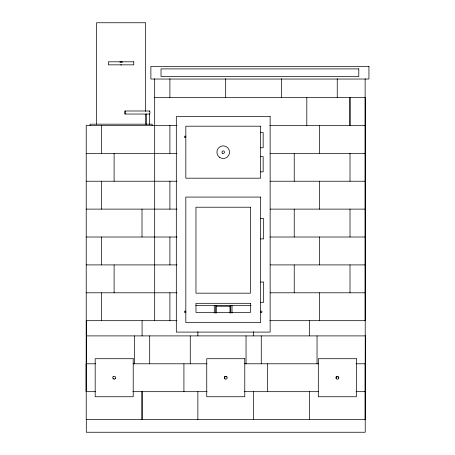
<?xml version="1.0" encoding="UTF-8"?>
<svg xmlns="http://www.w3.org/2000/svg" width="455" height="455" viewBox="0 0 455 455"><rect width="100%" height="100%" fill="white"/><g stroke="black" fill="none" stroke-linecap="round" stroke-linejoin="round"><path stroke-width="0.68" d="M120.262 61.891A1.649 1.649 0 0 0 119.921 62.153A1.644 1.632 -90 0 1 120.262 61.891L121.912 61.891A1.644 1.632 -90 0 1 122.253 62.153A1.649 1.649 0 0 0 121.912 61.891M121.513 64.911L120.66 64.911M154.683 97.552L365.217 97.552L365.217 432.25L86.302 432.25L86.302 419.573M125.068 110.992L149.558 110.992M125.068 114.034L149.61 114.034L149.61 124.67M176.938 125.444L86.222 125.444L86.222 419.573L365.217 419.573M269.849 125.444L365.217 125.444M260.624 132.541L263.161 132.541L263.161 147.756L260.624 147.756M86.222 153.335L176.995 153.335M270.151 153.335L365.217 153.335M260.624 156.628L263.161 156.628L263.161 171.842L260.624 171.842M86.222 181.226L176.995 181.226M270.151 181.226L365.217 181.226M86.222 209.118L176.995 209.118M270.151 209.118L365.217 209.118M260.624 218.627L263.667 218.627L263.667 238.909L260.624 238.909M86.222 237.01L176.995 237.01M270.151 237.01L365.217 237.01M86.222 264.901L176.995 264.901M270.151 264.901L365.217 264.901M260.624 282.015L263.667 282.015L263.667 302.302L260.624 302.302M86.222 292.792L176.995 292.792M270.151 292.792L365.217 292.792M195.895 305.47L251.137 305.47M216.296 306.232L230.349 306.232M86.222 320.684L176.938 320.684M269.895 320.684L365.217 320.684M86.302 335.898L365.217 335.898M86.222 363.79L95.516 363.79M133.065 363.79L206.934 363.79M244.591 363.79L318.46 363.79M356.009 363.79L365.217 363.79M86.222 391.681L95.402 391.681M132.826 391.681L207.048 391.681M244.471 391.681L318.614 391.681M356.037 391.681L365.217 391.681M365.382 335.898L365.302 363.79M365.137 78.721L365.137 320.684M365.137 363.79L365.137 419.573M350.009 97.552L350.009 125.444M350.009 153.335L350.009 181.226M350.009 209.118L350.009 237.01M350.009 264.901L350.009 292.792M349.923 97.552L349.923 125.444M337.246 78.721L337.246 97.552M319.581 125.444L319.581 153.335M319.581 181.226L319.581 209.118M319.581 237.01L319.581 264.901M319.581 292.792L319.581 320.684M317.044 335.898L317.044 363.79M309.434 320.684L309.434 335.898M309.434 391.681L309.434 419.573M306.818 97.552L306.818 125.444M294.226 153.335L294.226 181.226M294.226 209.118L294.226 237.01M294.226 264.901L294.226 292.792M281.463 78.721L281.463 97.552M267.597 363.79L267.597 391.681M261.261 335.898L261.261 363.79M253.651 331.746L253.651 335.898M253.651 391.681L253.651 419.573M246.047 335.898L246.047 363.79M232.022 305.47L232.022 313.074M230.753 305.47L230.753 313.074M229.991 306.232L229.991 313.074M225.68 78.721L225.68 97.552M216.296 305.47L216.296 313.074M215.539 305.47L215.539 313.074M214.271 305.47L214.271 313.074M197.868 331.746L197.868 335.898M197.868 391.681L197.868 419.573M190.264 335.898L190.264 363.79M183.922 363.79L183.922 391.681M169.897 78.721L169.897 97.552M169.897 125.444L169.897 153.335M169.897 181.226L169.897 209.118M169.897 237.01L169.897 264.901M169.897 292.792L169.897 320.684M154.683 78.721L154.683 320.684M152.146 125.58L152.146 124.175L90.027 124.175L90.027 125.444M149.695 335.898L149.695 363.79M146.567 114.034L146.567 124.67M145.645 111.407L145.645 22.75L96.528 22.75L96.528 124.175M145.645 114.245L145.645 124.175M142.085 320.684L142.085 335.898M142.085 391.681L142.085 419.573M142.006 209.118L142.006 237.01M142.006 391.681L142.006 419.573M134.481 335.898L134.481 363.79M114.114 153.335L114.114 181.226M114.114 264.901L114.114 292.792M101.437 125.444L101.437 153.335M101.437 181.226L101.437 209.118M101.437 237.01L101.437 264.901M101.437 292.792L101.437 320.684M86.302 320.684L86.302 363.79M86.058 363.79L86.058 391.681M336.45 378.241A1.012 1.012 0 0 1 336.347 377.997M336.347 377.474A1.012 1.012 0 0 1 336.45 377.229M336.609 377.019A1.012 1.012 0 0 1 336.819 376.854M337.837 376.854A1.012 1.012 0 0 1 338.048 377.019M338.31 377.474A1.012 1.012 0 0 1 338.31 377.997M225.043 378.452A1.012 1.012 0 0 1 224.884 378.241M224.781 377.474A1.012 1.012 0 0 1 225.498 376.757M226.271 376.854A1.012 1.012 0 0 1 226.476 377.019M115.075 378.241A1.012 1.012 0 0 1 114.91 378.452M113.477 378.452A1.012 1.012 0 0 1 113.318 378.241M120.325 61.999A1.519 1.519 0 0 1 121.849 61.999M149.365 111.191A1.519 0.392 -90 0 1 149.951 112.311A1.519 0.392 -90 0 1 149.456 113.977M185.85 312.187A0.762 0.762 0 0 1 184.702 312.392A0.762 0.762 0 0 1 184.702 311.226A0.762 0.762 0 0 1 185.85 311.43M185.85 137.234A0.762 0.762 0 0 1 184.702 137.433A0.762 0.762 0 0 1 184.702 136.267A0.762 0.762 0 0 1 185.85 136.472M113.119 376.66L112.675 377.735L113.119 378.81L114.194 379.254L115.269 378.81L115.718 377.735L115.269 376.66L114.194 376.211L113.119 376.66M224.685 376.66L224.241 377.735L224.685 378.81L225.76 379.254L226.835 378.81L227.284 377.735L226.835 376.66L225.76 376.211L224.685 376.66M336.251 376.66L335.807 377.735L336.251 378.81L337.326 379.254L338.406 378.81L338.85 377.735L338.406 376.66L337.326 376.211L336.251 376.66M133.764 61.8L108.409 61.8L108.409 64.843L133.764 64.843L133.764 61.8M368.942 66.362L150.878 66.362L150.878 79.039L368.942 79.039L368.942 66.362M358.802 68.898L161.024 68.898L161.024 76.503L358.802 76.503L358.802 68.898M270.133 116.565L176.318 116.565L176.318 332.093L270.133 332.093L270.133 116.565M260.624 126.2L185.828 126.2L185.828 178.184L260.624 178.184L260.624 126.2M260.624 197.072L185.828 197.072L185.828 322.584L260.624 322.584L260.624 197.072M250.483 207.213L195.969 207.213L195.969 293.174L250.483 293.174L250.483 207.213M250.483 303.314L195.969 303.314L195.969 312.443L250.483 312.443L250.483 303.314M133.213 358.716L95.18 358.716L95.18 396.754L133.213 396.754L133.213 358.716M244.779 358.716L206.746 358.716L206.746 396.754L244.779 396.754L244.779 358.716M356.345 358.716L318.312 358.716L318.312 396.754L356.345 396.754L356.345 358.716M125.347 113.585A1.519 0.392 -90 0 0 125.171 111.043A1.519 0.392 -90 0 0 124.687 112.903A1.519 0.392 -90 0 0 125.347 113.585M260.88 312.466A0.762 0.762 0 0 0 262.023 311.811A0.762 0.762 0 0 0 260.88 311.152A0.762 0.762 0 0 0 260.88 312.466M222.495 153.233A1.268 1.268 0 0 0 224.491 152.306A1.268 1.268 0 0 0 222.694 151.043A1.268 1.268 0 0 0 222.495 153.233M219.583 157.379A6.342 6.342 0 0 0 229.542 152.755A6.342 6.342 0 0 0 220.556 146.442A6.342 6.342 0 0 0 219.583 157.379"/></g></svg>
